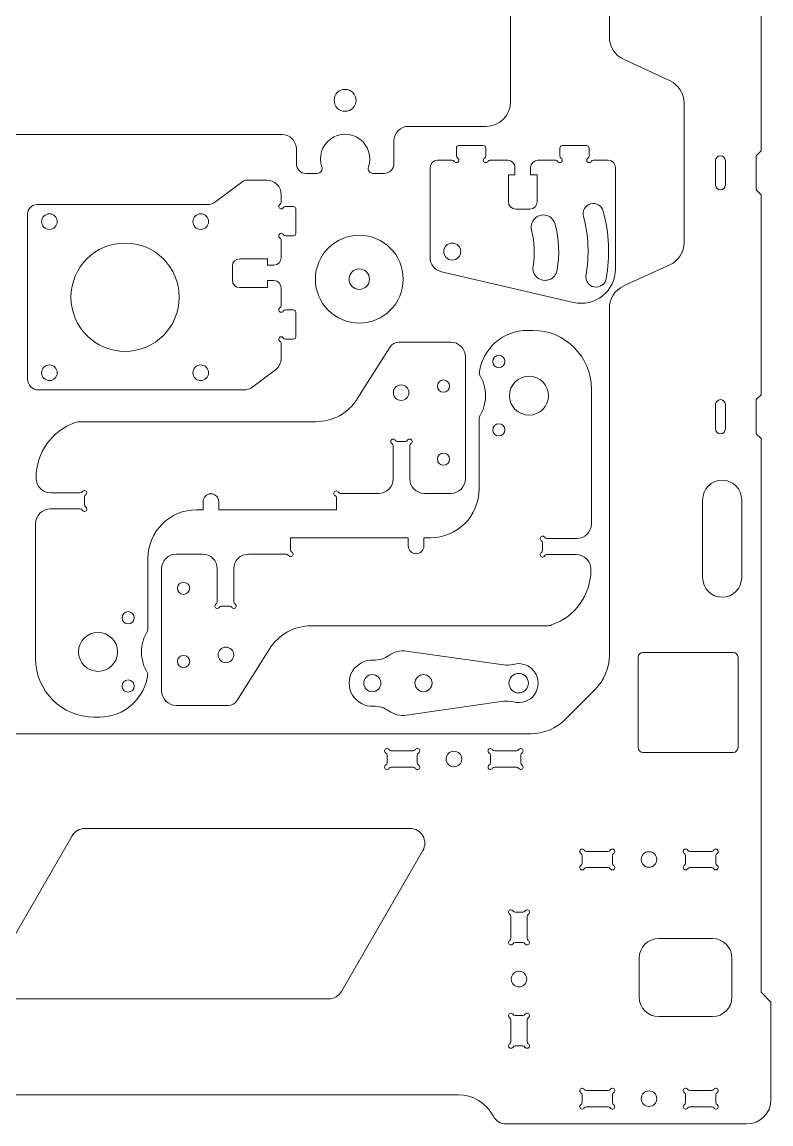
# Model space of a CAD drawing. Header units: millimetres. Extents: x 107 to 727, y 135 to 525.
# Drawn here: x 323.5 to 477, y 135.3 to 361.2 of the extents above; entities that cross this region are included whole.
import ezdxf

# ---------------------------------------------------------------- set-up
doc = ezdxf.new("R2010")
doc.units = ezdxf.units.MM

msp = doc.modelspace()

# ---------------------------------------------------------------- linework, layer by layer
at = {"color": 7, "linetype": 'Continuous', "lineweight": 15}
for p, q in [((443.91, 429.17), (443.91, 358.14)), ((423.65, 344.84), (423.65, 379.27)), ((475.04, 334.81), (475.04, 375.81)), ((446.8, 353.61), (456.35, 349.15)), ((459.24, 344.62), (459.24, 316.01)), ((402.75, 339.84), (418.65, 339.84)), ((232.74, 338.17), (376.75, 338.17)), ((399.75, 332.19), (399.75, 336.84)), ((379.75, 335.17), (379.75, 332.18)), ((412.57, 335.39), (412.57, 333.76)), ((418.07, 335.89), (413.07, 335.89)), ((418.57, 333.76), (418.57, 335.39)), ((433.77, 335.39), (433.77, 333.76)), ((439.27, 335.89), (434.27, 335.89)), ((439.77, 333.76), (439.77, 335.39)), ((474.04, 333.81), (475.04, 334.81)), ((411.71, 332.89), (408.67, 332.89)), ((423.07, 332.89), (419.44, 332.89)), ((432.91, 332.89), (429.27, 332.89)), ((443.67, 332.89), (440.64, 332.89)), ((465.69, 327.81), (465.69, 332.81)), ((467.69, 332.81), (467.69, 327.81)), ((474.04, 326.81), (474.04, 333.81)), ((381.74, 330.18), (384.03, 330.18)), ((395.46, 330.19), (397.75, 330.19)), ((407.17, 331.39), (407.17, 312.95)), ((423.22, 324.39), (423.22, 329.89)), ((423.22, 329.89), (424.57, 329.89)), ((424.57, 329.89), (424.57, 331.39)), ((427.77, 331.39), (427.77, 329.89)), ((427.77, 329.89), (429.12, 329.89)), ((429.12, 329.89), (429.12, 324.39)), ((445.17, 310.57), (445.17, 331.39)), ((363.27, 324.41), (368.84, 328.6)), ((373.64, 328.81), (369.44, 328.81)), ((376.64, 324.27), (376.64, 325.81)), ((475.04, 325.81), (474.04, 326.81)), ((475.04, 284.81), (475.04, 325.81)), ((361.46, 323.81), (326.64, 323.81)), ((379.14, 323.41), (377.51, 323.41)), ((324.64, 321.81), (324.64, 288.04)), ((379.64, 317.91), (379.64, 322.91)), ((427.62, 322.89), (424.72, 322.89)), ((376.64, 312.91), (376.64, 316.54)), ((377.51, 317.41), (379.14, 317.41)), ((368.14, 312.68), (373.84, 312.68)), ((373.84, 312.68), (373.84, 311.41)), ((366.64, 308.28), (366.64, 311.18)), ((373.84, 311.41), (375.14, 311.41)), ((409.5, 310.03), (436.59, 303.75)), ((456.33, 311.47), (446.83, 307.11)), ((375.14, 308.21), (373.84, 308.21)), ((373.84, 308.21), (373.84, 306.78)), ((373.84, 306.78), (368.14, 306.78)), ((376.64, 303.07), (376.64, 306.71)), ((379.14, 302.21), (377.51, 302.21)), ((379.64, 296.71), (379.64, 301.71)), ((443.91, 302.56), (443.91, 231.44)), ((377.51, 296.21), (379.14, 296.21)), ((428.22, 298.01), (427.16, 298.01)), ((376.64, 292.3), (376.64, 295.34)), ((398.99, 294.66), (392.21, 283.94)), ((402.87, 295.59), (400.68, 295.59)), ((402.87, 295.59), (411.4, 295.59)), ((414.4, 267.59), (414.4, 292.59)), ((370.8, 286.41), (375.45, 289.91)), ((326.88, 285.81), (369, 285.81)), ((440.22, 258.33), (440.22, 286.01)), ((474.04, 283.81), (475.04, 284.81)), ((465.69, 277.81), (465.69, 282.81)), ((467.69, 282.81), (467.69, 277.81)), ((474.04, 276.81), (474.04, 283.81)), ((417.22, 280.21), (417.22, 265.49)), ((383.76, 279.28), (335.44, 279.28)), ((475.04, 275.81), (474.04, 276.81)), ((475.04, 162.31), (475.04, 275.81)), ((399.6, 267.59), (399.6, 274.37)), ((400.47, 275.24), (402.13, 275.24)), ((403, 274.37), (403, 267.59)), ((326.4, 267.78), (326.4, 267.69)), ((329.4, 264.69), (335.43, 264.69)), ((388.82, 264.59), (396.6, 264.59)), ((406, 264.59), (411.4, 264.59)), ((336.3, 263.83), (336.3, 262.26)), ((360.63, 261.23), (360.63, 262.9)), ((363.83, 262.9), (363.83, 261.23)), ((387.95, 261.23), (387.95, 263.72)), ((463.04, 247.3), (463.04, 263.3)), ((471.04, 263.3), (471.04, 247.3)), ((335.43, 261.39), (329.31, 261.39)), ((359.31, 261.23), (360.63, 261.23)), ((363.83, 261.23), (387.95, 261.23)), ((326.31, 258.39), (326.31, 230.71)), ((378.58, 255.49), (378.58, 253)), ((402.7, 255.49), (378.58, 255.49)), ((402.7, 253.82), (402.7, 255.49)), ((405.9, 255.49), (405.9, 253.82)), ((407.22, 255.49), (405.9, 255.49)), ((431.09, 255.33), (437.22, 255.33)), ((430.23, 252.89), (430.23, 254.46)), ((349.31, 236.51), (349.31, 251.23)), ((360.53, 252.13), (355.13, 252.13)), ((377.71, 252.13), (369.93, 252.13)), ((437.13, 252.03), (431.09, 252.03)), ((352.13, 249.13), (352.13, 224.13)), ((363.53, 242.35), (363.53, 249.13)), ((366.93, 249.13), (366.93, 242.35)), ((440.13, 248.94), (440.13, 249.03)), ((366.06, 241.48), (364.39, 241.48)), ((382.77, 237.44), (431.09, 237.44)), ((367.54, 222.06), (374.32, 232.78)), ((422.2, 229.41), (402.35, 232.27)), ((449.79, 212.48), (449.79, 230.98)), ((450.79, 231.98), (469.29, 231.98)), ((470.29, 230.98), (470.29, 212.48)), ((440.99, 224.38), (434.86, 218.24)), ((402.35, 219.1), (422.22, 221.96)), ((363.65, 221.13), (355.13, 221.13)), ((363.65, 221.13), (365.85, 221.13)), ((338.31, 218.71), (339.37, 218.71)), ((427.79, 215.31), (165.04, 215.31)), ((398.34, 210.91), (398.34, 209.35)), ((399.21, 211.78), (403.67, 211.78)), ((404.54, 209.35), (404.54, 210.91)), ((419.54, 210.91), (419.54, 209.35)), ((420.41, 211.78), (424.87, 211.78)), ((425.74, 209.35), (425.74, 210.91)), ((469.29, 211.48), (450.79, 211.48)), ((403.67, 208.48), (399.21, 208.48)), ((424.87, 208.48), (420.41, 208.48)), ((317.08, 165.45), (333.78, 194.38)), ((336.38, 195.88), (403.08, 195.88)), ((405.68, 191.38), (388.98, 162.45)), ((438.34, 188.74), (438.34, 190.31)), ((439.21, 191.18), (443.67, 191.18)), ((444.54, 190.31), (444.54, 188.74)), ((459.54, 188.74), (459.54, 190.31)), ((460.41, 191.18), (464.87, 191.18)), ((465.74, 190.31), (465.74, 188.74)), ((443.67, 187.88), (439.21, 187.88)), ((464.87, 187.88), (460.41, 187.88)), ((424.61, 178.71), (426.18, 178.71)), ((423.74, 173.37), (423.74, 177.84)), ((427.04, 177.84), (427.04, 173.37)), ((426.18, 172.51), (424.61, 172.51)), ((454.04, 173.31), (465.04, 173.31)), ((450.04, 161.31), (450.04, 169.31)), ((469.04, 169.31), (469.04, 161.31)), ((386.38, 160.95), (319.68, 160.95)), ((477.04, 160.31), (475.04, 162.31)), ((477.04, 140.31), (477.04, 160.31)), ((423.74, 152.17), (423.74, 156.64)), ((424.61, 157.51), (426.18, 157.51)), ((427.04, 156.64), (427.04, 152.17)), ((465.04, 157.31), (454.04, 157.31)), ((426.18, 151.31), (424.61, 151.31)), ((129.79, 141.31), (412.94, 141.31)), ((438.34, 139.7), (438.34, 141.27)), ((439.21, 142.14), (443.67, 142.14)), ((444.54, 141.27), (444.54, 139.7)), ((459.54, 139.7), (459.54, 141.27)), ((460.41, 142.14), (464.87, 142.14)), ((465.74, 141.27), (465.74, 139.7)), ((443.67, 138.84), (439.21, 138.84)), ((464.87, 138.84), (460.41, 138.84)), ((422.74, 135.31), (472.04, 135.31))]:
    msp.add_line(p, q, dxfattribs=at)
for centre, radius in [((389.74, 345.17), 2.25), ((329.14, 320.31), 1.6), ((360.14, 320.31), 1.6), ((392.65, 308.51), 9), ((344.64, 304.81), 11.1), ((411.71, 314.17), 1.75), ((392.65, 308.51), 2.1), ((421.27, 291.63), 1.25), ((329.14, 289.31), 1.6), ((360.14, 289.31), 1.6), ((409.9, 286.59), 1.25), ((427.43, 284.62), 4), ((401.23, 285.24), 1.6), ((421.27, 277.63), 1.25), ((409.9, 271.59), 1.25), ((356.63, 245.13), 1.25), ((345.26, 239.09), 1.25), ((339.1, 232.1), 4), ((365.3, 231.48), 1.6), ((356.63, 230.13), 1.25), ((345.26, 225.09), 1.25), ((395.32, 225.68), 1.75), ((405.82, 225.68), 1.75), ((425.32, 225.68), 2), ((412.04, 210.13), 1.6), ((452.04, 189.53), 1.6), ((425.39, 165.01), 1.6), ((452.04, 140.49), 1.6)]:
    msp.add_circle(centre, radius, dxfattribs=at)
for centre, radius, start, end in [((448.91, 358.14), 5, 180, 244.998), ((454.24, 344.62), 5, 0, 64.998), ((418.65, 344.84), 5, 270, 360), ((402.75, 336.84), 3, 90, 180), ((376.75, 335.17), 3, 0, 90), ((389.74, 333.17), 5.05, 340.8309, 199.2673), ((413.07, 335.39), 0.5, 89.9999, 180), ((418.07, 335.39), 0.5, 360, 90), ((434.27, 335.39), 0.5, 89.9999, 180), ((439.27, 335.39), 0.5, 360, 90), ((381.75, 332.18), 2, 180, 269.8568), ((397.75, 332.19), 2, 270, 360), ((408.67, 331.39), 1.5, 90, 180), ((411.71, 332.39), 0.5, 30.0002, 90), ((412.57, 332.89), 0.5, 210.0002, 60.0001), ((413.07, 333.76), 0.5, 180, 240.0001), ((418.57, 332.89), 0.5, 120.0002, 330), ((418.07, 333.76), 0.5, 300.0002, 0), ((419.44, 332.39), 0.5, 90, 150), ((423.07, 331.39), 1.5, 0, 90), ((429.27, 331.39), 1.5, 90, 180), ((432.91, 332.39), 0.5, 30.0002, 90), ((433.77, 332.89), 0.5, 210.0003, 60), ((434.27, 333.76), 0.5, 180, 240), ((439.77, 332.89), 0.5, 120.0002, 330), ((439.27, 333.76), 0.5, 300.0002, 0), ((440.64, 332.39), 0.5, 90, 150), ((443.67, 331.39), 1.5, 0, 90), ((466.69, 332.81), 1, 360, 180), ((384.03, 331.18), 1, 270, 19.2673), ((395.46, 331.19), 1, 160.8309, 270), ((369.44, 327.81), 1, 90, 126.9749), ((373.64, 325.81), 3, 360, 90), ((466.69, 327.81), 1, 180, 360), ((326.64, 321.81), 2, 90, 180), ((361.46, 326.81), 3, 270, 306.9749), ((376.64, 323.41), 0.5, 120.0002, 330), ((376.14, 324.27), 0.5, 300.0002, 0), ((377.51, 322.91), 0.5, 90.0001, 150), ((379.14, 322.91), 0.5, 359.9999, 89.9998), ((424.72, 324.39), 1.5, 180, 270), ((427.62, 324.39), 1.5, 270, 0), ((440.63, 321.92), 2.1, 15, 195), ((430.37, 319.17), 2.5, 15, 195), ((411.71, 314.17), 27.84, 350, 15), ((411.71, 314.17), 32.04, 350, 15), ((411.71, 314.17), 21.82, 349.844, 15), ((376.64, 317.41), 0.5, 30.0001, 240.0001), ((376.14, 316.54), 0.5, 360, 60), ((377.51, 317.91), 0.5, 210.0001, 270), ((379.14, 317.91), 0.5, 270, 360), ((411.71, 314.17), 16.82, 349.844, 15), ((454.24, 316.01), 5, 294.6694, 0), ((368.14, 311.18), 1.5, 90, 180), ((375.14, 312.91), 1.5, 270, 360), ((410.17, 312.95), 3, 180, 256.9536), ((430.73, 310.76), 2.5, 169.844, 349.844), ((438.17, 310.57), 7, 256.9536, 0), ((368.14, 308.28), 1.5, 180, 270), ((375.14, 306.71), 1.5, 360, 90), ((441.19, 308.97), 2.1, 170, 350), ((448.91, 302.56), 5, 114.6694, 180), ((376.14, 303.07), 0.5, 300.0002, 360), ((376.64, 302.21), 0.5, 120.0002, 329.9999), ((377.51, 301.71), 0.5, 90.0001, 150), ((379.14, 301.71), 0.5, 0, 89.9995), ((376.64, 296.21), 0.5, 30.0001, 240.0001), ((377.51, 296.71), 0.5, 210.0002, 270), ((379.14, 296.71), 0.5, 270, 360), ((427.16, 288.01), 10, 90, 174.0497), ((428.22, 286.01), 12, 360, 90), ((376.14, 295.34), 0.5, 359.9999, 60), ((400.68, 293.59), 2, 90.0029, 147.7121), ((411.4, 292.59), 3, 0, 90), ((373.64, 292.3), 3, 306.9749, 360), ((326.88, 288.04), 2.24, 180, 270), ((410.43, 284.63), 8.1, 326.9488, 33.0512), ((369, 288.81), 3, 270, 306.9749), ((383.76, 289.28), 10, 270, 327.7121), ((466.69, 282.81), 1, 360, 180), ((338.4, 267.78), 12, 109.2364, 180.0021), ((335.44, 276.28), 3, 90, 109.2364), ((399.6, 275.24), 0.5, 30, 239.9998), ((403, 275.24), 0.5, 299.987, 149.9868), ((466.69, 277.81), 1, 180, 360), ((399.1, 274.37), 0.5, 0, 60.0002), ((400.47, 275.74), 0.5, 210, 269.9774), ((402.13, 275.74), 0.5, 269.9869, 329.9871), ((403.5, 274.37), 0.5, 119.9869, 179.9869), ((329.4, 267.69), 3, 180, 270), ((396.6, 267.59), 3, 270, 0), ((406, 267.59), 3, 180, 270), ((411.4, 267.59), 3, 270, 0), ((467.04, 263.3), 4, 0, 180), ((335.43, 265.19), 0.5, 269.987, 329.9867), ((336.3, 264.69), 0.5, 299.987, 149.9866), ((362.23, 262.9), 1.6, 0, 180), ((387.95, 264.59), 0.5, 29.9865, 239.9862), ((388.82, 265.09), 0.5, 209.9865, 269.9864), ((407.22, 265.49), 10, 270, 0), ((336.8, 263.83), 0.5, 119.9869, 179.9869), ((336.8, 262.26), 0.5, 179.9999, 239.9997), ((387.45, 263.72), 0.5, 359.9997, 59.9862), ((329.31, 258.39), 3, 90, 180), ((335.43, 260.89), 0.5, 29.9999, 89.9999), ((336.3, 261.39), 0.5, 209.9999, 59.9998), ((359.31, 251.23), 10, 90, 180), ((437.22, 258.33), 3, 270, 0), ((430.23, 255.33), 0.5, 29.9999, 239.9998), ((431.09, 255.83), 0.5, 209.9999, 269.9999), ((404.3, 253.82), 1.6, 180, 0), ((429.73, 254.46), 0.5, 359.9999, 59.9997), ((355.13, 249.13), 3, 90, 180), ((360.53, 249.13), 3, 0, 90), ((369.93, 249.13), 3, 90, 180), ((377.71, 251.63), 0.5, 29.9865, 89.9864), ((378.58, 252.13), 0.5, 209.9865, 59.9862), ((379.08, 253), 0.5, 179.9997, 239.9862), ((430.23, 252.03), 0.5, 119.987, 329.9866), ((429.73, 252.89), 0.5, 299.9869, 359.9869), ((431.09, 251.53), 0.5, 89.987, 149.9867), ((437.13, 249.03), 3, 0, 90), ((428.13, 248.94), 12, 289.2364, 0.0021), ((467.04, 247.3), 4, 180, 0), ((363.53, 241.48), 0.5, 119.987, 329.9868), ((363.03, 242.35), 0.5, 299.9869, 359.9869), ((366.93, 241.48), 0.5, 210, 59.9998), ((367.43, 242.35), 0.5, 180, 240.0002), ((364.39, 240.98), 0.5, 89.9869, 149.9871), ((366.06, 240.98), 0.5, 30, 89.9774), ((382.77, 227.44), 10, 90, 147.7121), ((431.09, 240.44), 3, 270, 289.2364), ((356.1, 232.09), 8.1, 146.9488, 213.0512), ((338.31, 230.71), 12, 180, 270), ((395.79, 235.42), 5, 267.2656, 305.8472), ((401.64, 227.32), 5, 81.8005, 125.8472), ((433.91, 231.44), 10, 315.0459, 0), ((450.79, 230.98), 1, 90, 180), ((469.29, 230.98), 1, 360, 90), ((395.32, 225.68), 4.75, 87.2656, 272.7306), ((422.91, 234.36), 5, 261.8005, 285.5261), ((425.32, 225.68), 4, 254.5789, 105.5261), ((339.37, 228.71), 10, 270, 354.0497), ((355.13, 224.13), 3, 180, 270), ((365.85, 223.13), 2, 270.0029, 327.7121), ((422.93, 217.01), 5, 74.5789, 98.1834), ((395.78, 215.95), 5, 54.1442, 92.7306), ((401.64, 224.05), 5, 234.1442, 278.1834), ((427.79, 225.31), 10, 270, 315.0459), ((450.79, 212.48), 1, 180, 270), ((469.29, 212.48), 1, 270, 360), ((398.34, 211.78), 0.5, 29.9998, 239.9997), ((397.84, 210.91), 0.5, 359.9999, 59.9997), ((399.21, 212.28), 0.5, 209.9999, 269.9999), ((403.67, 212.28), 0.5, 270, 329.9998), ((404.54, 211.78), 0.5, 299.9999, 149.9997), ((405.04, 210.91), 0.5, 119.9997, 180), ((419.54, 211.78), 0.5, 29.9999, 239.9999), ((419.04, 210.91), 0.5, 0.0001, 59.9998), ((420.41, 212.28), 0.5, 210, 270), ((424.87, 212.28), 0.5, 270.0001, 329.9999), ((425.74, 211.78), 0.5, 299.9999, 149.9999), ((426.24, 210.91), 0.5, 119.9999, 180.0001), ((398.34, 208.48), 0.5, 119.9999, 329.9997), ((397.84, 209.35), 0.5, 299.9999, 359.9999), ((399.21, 207.98), 0.5, 89.9999, 149.9997), ((403.67, 207.98), 0.5, 30, 90), ((404.54, 208.48), 0.5, 210, 59.9998), ((405.04, 209.35), 0.5, 180, 239.9998), ((419.54, 208.48), 0.5, 120.0002, 329.9999), ((419.04, 209.35), 0.5, 300.0001, 0.0001), ((420.41, 207.98), 0.5, 90.0001, 149.9999), ((424.87, 207.98), 0.5, 30.0001, 90), ((425.74, 208.48), 0.5, 210.0002, 59.9999), ((426.24, 209.35), 0.5, 180.0001, 239.9999), ((336.38, 192.88), 3, 90, 150), ((403.08, 192.88), 3, 330, 90), ((438.34, 191.18), 0.5, 30.0003, 240.0002), ((437.84, 190.31), 0.5, 0, 60.0001), ((439.21, 191.68), 0.5, 210.0003, 270.0001), ((443.67, 191.68), 0.5, 270, 330), ((444.54, 191.18), 0.5, 300.0003, 150), ((445.04, 190.31), 0.5, 120.0005, 180), ((459.54, 191.18), 0.5, 30.0003, 240.0001), ((459.04, 190.31), 0.5, 0, 60.0001), ((460.41, 191.68), 0.5, 210.0003, 270.0001), ((464.87, 191.68), 0.5, 270, 330), ((465.74, 191.18), 0.5, 300.0003, 150), ((466.24, 190.31), 0.5, 120.0005, 180), ((438.34, 187.88), 0.5, 120.0003, 330.0001), ((437.84, 188.74), 0.5, 300.0003, 0.0001), ((439.21, 187.38), 0.5, 90.0001, 150.0001), ((443.67, 187.38), 0.5, 30.0002, 90), ((444.54, 187.88), 0.5, 210.0002, 60.0001), ((445.04, 188.74), 0.5, 180, 240.0001), ((459.54, 187.88), 0.5, 120.0003, 330.0001), ((459.04, 188.74), 0.5, 300.0003, 0.0001), ((460.41, 187.38), 0.5, 90.0001, 150.0001), ((464.87, 187.38), 0.5, 30.0002, 90), ((465.74, 187.88), 0.5, 210.0003, 60), ((466.24, 188.74), 0.5, 180, 240), ((423.74, 178.71), 0.5, 30.0001, 240.0001), ((424.61, 179.21), 0.5, 210.0002, 270), ((426.18, 179.21), 0.5, 270.0001, 330.0001), ((427.04, 178.71), 0.5, 300.0001, 150.0001), ((423.24, 177.84), 0.5, 360, 60), ((427.54, 177.84), 0.5, 119.9997, 179.9998), ((423.74, 172.51), 0.5, 120.0001, 330.0001), ((423.24, 173.37), 0.5, 300.0002, 0), ((424.61, 172.01), 0.5, 90, 150), ((426.18, 172.01), 0.5, 30.0003, 90.0001), ((427.04, 172.51), 0.5, 210.0003, 60.0001), ((427.54, 173.37), 0.5, 180.0001, 240.0001), ((454.04, 169.31), 4, 90, 180), ((465.04, 169.31), 4, 0, 90), ((386.38, 163.95), 3, 270, 330), ((454.04, 161.31), 4, 180, 270), ((465.04, 161.31), 4, 270, 0), ((423.74, 157.51), 0.5, 30.0001, 240.0001), ((423.24, 156.64), 0.5, 0, 60), ((424.61, 158.01), 0.5, 210.0002, 270), ((426.18, 158.01), 0.5, 270.0001, 330.0001), ((427.04, 157.51), 0.5, 300, 150.0002), ((427.54, 156.64), 0.5, 119.9997, 179.9998), ((423.74, 151.31), 0.5, 120.0002, 330), ((423.24, 152.17), 0.5, 300.0002, 0), ((427.04, 151.31), 0.5, 210.0003, 60.0001), ((427.54, 152.17), 0.5, 180, 240.0001), ((424.61, 150.81), 0.5, 90, 150), ((426.18, 150.81), 0.5, 30.0003, 90.0001), ((438.34, 142.14), 0.5, 30.0003, 240.0002), ((439.21, 142.64), 0.5, 210.0003, 270.0001), ((443.67, 142.64), 0.5, 270, 330), ((444.54, 142.14), 0.5, 300.0003, 150), ((459.54, 142.14), 0.5, 30.0003, 240.0001), ((460.41, 142.64), 0.5, 210.0003, 270.0001), ((464.87, 142.64), 0.5, 270, 330), ((465.74, 142.14), 0.5, 300.0003, 150), ((412.94, 133.31), 8, 27.0357, 90), ((437.84, 141.27), 0.5, 0, 60.0001), ((445.04, 141.27), 0.5, 120.0005, 180), ((459.04, 141.27), 0.5, 0, 60.0001), ((466.24, 141.27), 0.5, 120.0005, 180), ((472.04, 140.31), 5, 270, 0), ((438.34, 138.84), 0.5, 120.0003, 330.0001), ((437.84, 139.7), 0.5, 300.0003, 0.0001), ((439.21, 138.34), 0.5, 90.0001, 150.0001), ((443.67, 138.34), 0.5, 30.0002, 90), ((444.54, 138.84), 0.5, 210.0002, 60.0001), ((445.04, 139.7), 0.5, 180, 240.0001), ((459.54, 138.84), 0.5, 120.0003, 330.0001), ((459.04, 139.7), 0.5, 300.0003, 0.0001), ((460.41, 138.34), 0.5, 90.0001, 150.0001), ((464.87, 138.34), 0.5, 30.0002, 90), ((465.74, 138.84), 0.5, 210.0003, 60), ((466.24, 139.7), 0.5, 180, 240), ((422.74, 138.31), 3, 207.0357, 270)]:
    msp.add_arc(centre, radius, start, end, dxfattribs=at)

doc.saveas('drawing.dxf')
